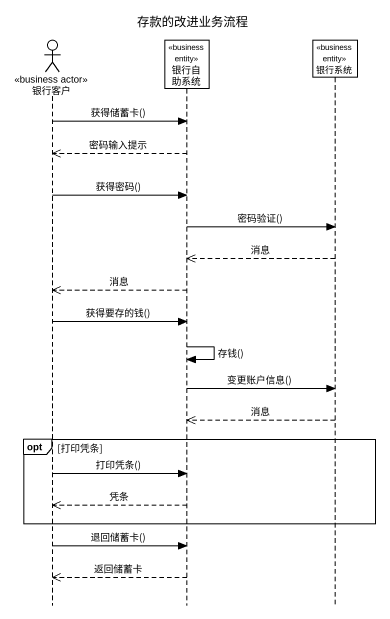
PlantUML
@startuml
title 存款的改进业务流程
hide footbox
actor 银行客户 <<business actor>>
participant 银行自助系统 <<business entity>>
participant 银行系统 <<business entity>>

银行客户 -> 银行自助系统 : 获得储蓄卡()
银行自助系统 -->> 银行客户 : 密码输入提示
银行客户 -> 银行自助系统 : 获得密码()
银行自助系统 -> 银行系统 : 密码验证()
银行系统 -->> 银行自助系统 : 消息
银行自助系统 -->> 银行客户 : 消息
银行客户 -> 银行自助系统 : 获得要存的钱()
银行自助系统 -> 银行自助系统 : 存钱()
银行自助系统 -> 银行系统 : 变更账户信息()
银行系统 -->> 银行自助系统 : 消息
opt 打印凭条
  银行客户 -> 银行自助系统 : 打印凭条()
  银行自助系统 -->> 银行客户 : 凭条
end
银行客户 -> 银行自助系统 : 退回储蓄卡()
银行自助系统 -->> 银行客户 : 返回储蓄卡
@enduml
